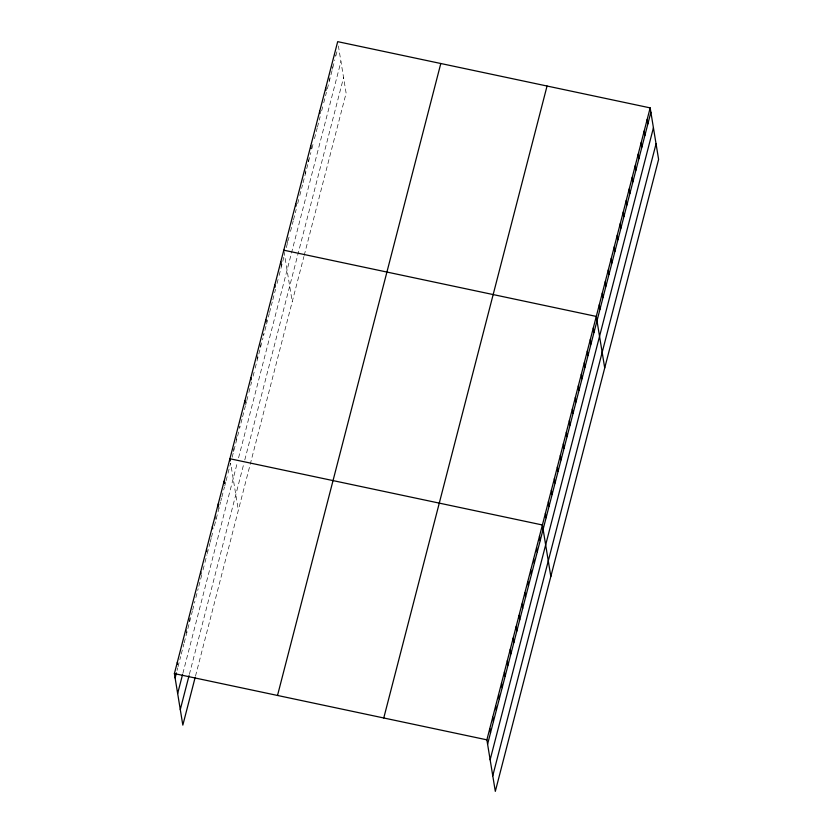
<?xml version="1.0" encoding="UTF-8"?>
<svg xmlns="http://www.w3.org/2000/svg" width="833" height="833" viewBox="0 0 833 833"><rect width="100%" height="100%" fill="white"/><g stroke="black" fill="none" stroke-linecap="round" stroke-linejoin="round"><path stroke-width="0.62" stroke-dasharray="4.17 3.12" d="M177.065 670.43L177.71 667.91M178.033 666.66L180.636 656.602M181.282 654.092L183.874 644.034M184.208 642.784L192.319 611.37M192.642 610.11L194.922 601.322M195.89 597.553L198.16 588.754M198.816 586.234L201.409 576.186L201.055 574.01M203.033 569.907L204.335 564.878M204.98 562.369L206.928 554.83M207.25 553.57L209.854 543.522M210.176 542.262L211.155 538.493M211.478 537.233L213.102 530.954M214.393 525.925L220.568 502.049M220.891 500.8L221.536 498.28M221.87 497.03L224.462 486.972M224.785 485.722L225.764 481.953M226.087 480.693L227.711 474.414M228.034 473.154L230.626 463.096L238.353 510.254M232.126 457.307L239.009 430.661M242.007 419.072L239.612 428.339L239.081 425.069M242.601 416.76L245.298 406.327M245.6 405.171L246.495 401.693M246.797 400.538L248.296 394.748M248.89 392.426L251.587 382.003M253.086 376.204L254.575 370.414M255.179 368.092L262.957 337.969M265.956 326.39L263.561 335.657L263.03 332.388M266.56 324.068L269.246 313.645M269.548 312.49L272.245 302.056M272.839 299.745L275.536 289.311M277.035 283.522L278.534 277.733M279.128 275.411L284.522 254.554M286.313 247.609L289.009 237.176M290.509 231.387L293.195 220.953M293.497 219.797L296.194 209.375M297.693 203.575L299.484 196.63M299.786 195.463L302.483 185.041M303.077 182.729L310.865 152.606M312.958 144.494L311.459 150.284L311.105 148.107M314.457 138.694L317.144 128.272M317.446 127.116L320.143 116.682M321.642 110.893L323.433 103.938M323.735 102.782L326.432 92.359M327.327 88.881L334.814 59.914M336.907 51.802L335.407 57.602L334.876 54.322M182.854 673.418L237.374 462.44M238.571 457.806L340.947 61.569M189.372 674.376L243.892 463.408M244.787 459.931L343.571 77.604M195.495 676.115L303.91 256.522M304.212 255.367L346.122 93.161L338.406 46.013M331.878 65.911L332.419 69.181M328.889 77.5L329.42 80.77M307.929 158.603L308.47 161.873M304.94 170.182L305.472 173.451M286.979 239.696L287.51 242.965M283.98 251.285L292.237 301.702M281.169 263.957L281.523 266.144M260.031 343.967L260.562 347.246M257.043 355.556L257.574 358.825M236.083 436.659L236.614 439.928M233.094 448.248L233.625 451.517M218.59 506.152L218.944 508.338M215.487 516.377L216.018 519.646M189.185 618.148L189.726 621.418M186.269 629.456L186.8 632.726"/><path stroke-width="1.25" d="M195.172 677.364L182.833 725.116L174.399 673.605L337.688 41.65L650.167 107.884L658.601 159.395L495.312 791.35L486.878 739.839L650.167 107.884M175.117 677.968L176.409 672.939M177.658 693.525L182.531 674.678M180.282 709.56L189.049 675.625M277.514 695.461L440.803 63.506M383.763 717.984L547.052 86.028M487.586 744.202L650.885 112.247M490.137 759.758L653.426 127.803M492.761 775.794L656.05 143.838M283.803 250.192L596.282 316.425L604.716 367.936M174.399 673.605L486.878 739.839M647.168 119.473L647.887 123.836M644.18 131.052L644.898 135.415M641.181 142.641L641.899 147.004M638.193 154.23L638.911 158.593M635.194 165.819L635.912 170.171M632.205 177.398L632.924 181.761M629.207 188.987L629.925 193.35M626.218 200.576L626.926 204.928M623.219 212.155L623.938 216.518M620.231 223.744L620.939 228.107M617.232 235.333L617.951 239.685M614.244 246.912L614.952 251.274M611.245 258.501L611.963 262.864M608.257 270.09L608.965 274.453M605.258 281.669L605.976 286.031M602.269 293.258L602.977 297.62M599.271 304.847L599.989 309.21M593.283 328.015L594.002 332.377M590.295 339.604L591.003 343.967M587.296 351.182L588.015 355.545M584.308 362.772L585.016 367.134M581.309 374.361L582.028 378.723M578.321 385.939L579.029 390.302M575.322 397.528L576.04 401.891M572.333 409.118L573.042 413.48M569.335 420.707L570.053 425.059M566.346 432.285L567.054 436.648M563.347 443.874L564.066 448.237M560.359 455.464L561.067 459.816M557.36 467.042L558.079 471.405M554.372 478.631L555.08 482.994M551.373 490.221L552.092 494.573M548.385 501.799L549.093 506.162M545.386 513.388L546.104 517.751M550.832 576.488L542.398 524.977L229.918 458.744L230.272 460.92M539.472 536.285L540.19 540.648M536.556 547.593L537.264 551.956M533.63 558.901L534.338 563.264M530.704 570.209L531.423 574.572M527.789 581.517L528.497 585.88M524.863 592.825L525.581 597.188M521.937 604.133L522.655 608.496M519.021 615.441L519.73 619.804M516.096 626.749L516.814 631.112M513.17 638.057L513.888 642.42M510.254 649.365L510.962 653.728M507.328 660.673L508.047 665.036M504.413 671.992L505.121 676.344M501.487 683.299L502.205 687.652M498.561 694.607L499.279 698.97M495.645 705.915L496.353 710.278M492.719 717.223L493.438 721.586M489.794 728.531L490.512 732.894M325.713 87.996L326.067 90.172M319.726 111.164L320.08 113.35M310.74 145.921L311.105 148.107M295.777 203.856L296.131 206.032M280.804 261.781L281.169 263.957M274.817 284.948L275.182 287.135M265.842 319.705L266.196 321.892M250.868 377.641L251.233 379.817M244.881 400.808L245.246 402.995M224.077 481.359L224.431 483.536M218.225 503.975L218.59 506.152M212.384 526.591L212.738 528.768M206.542 549.207L206.896 551.394M200.701 571.823L201.055 574.01M177.325 662.297L177.679 664.474"/></g></svg>
